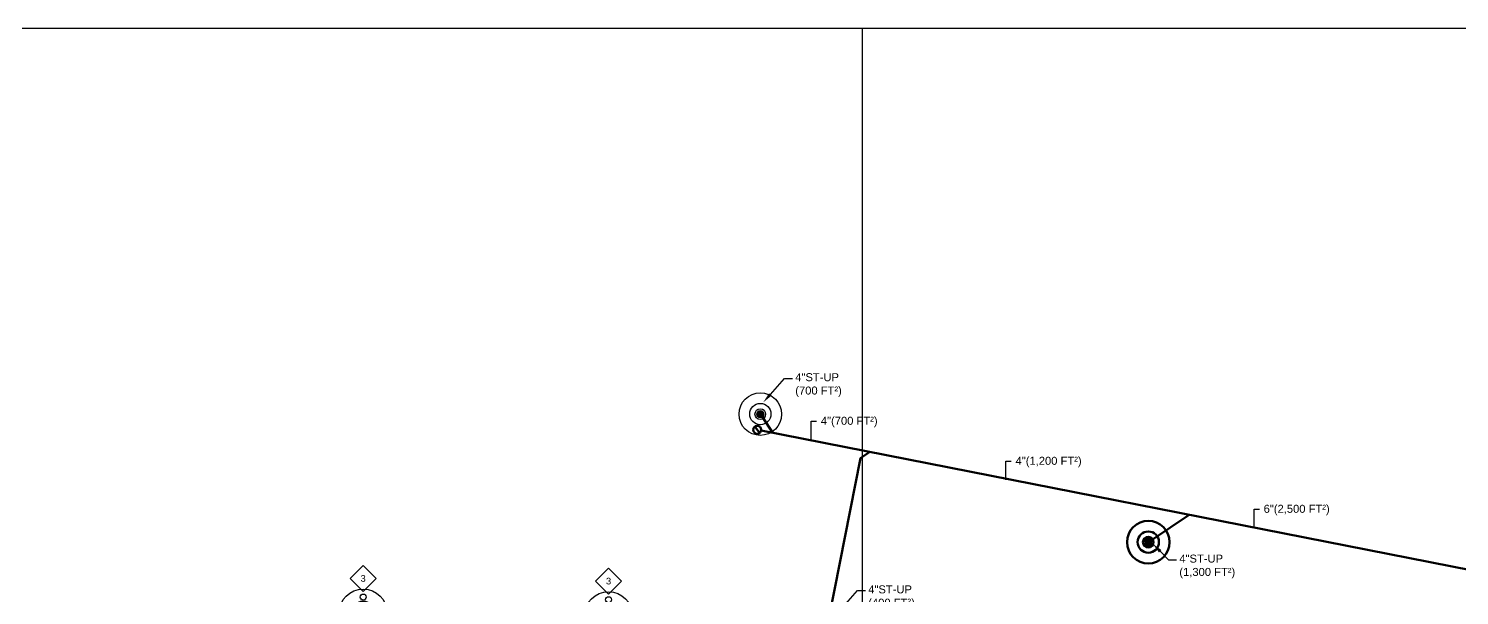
# Model space of a CAD drawing. Extents: x -29500 to 23517, y -2581 to 1886.
# Drawn here: x -3563 to -1954, y 1248 to 1886 of the extents above; entities that cross this region are included whole.
import ezdxf
from ezdxf import colors
from ezdxf.entities.mleader import LeaderData, LeaderLine
from ezdxf.enums import TextEntityAlignment as Align
from ezdxf.math import Vec2, Vec3

# ---------------------------------------------------------------- set-up
doc = ezdxf.new("R2010")
doc.units = 0
doc.header["$LTSCALE"] = 36
doc.header["$MEASUREMENT"] = 0
for name, color, linetype in [('0 @ 1 (1)', 7, 'Continuous'), ('0 @ 1 (2)', 7, 'Continuous'), ('0 @ 12', 7, 'Continuous'), ('0 @ 128', 7, 'Continuous'), ('0 @ 16', 7, 'Continuous'), ('0 @ 192', 7, 'Continuous'), ('0 @ 2', 7, 'Continuous'), ('0 @ 24', 7, 'Continuous'), ('0 @ 384', 7, 'Continuous'), ('0 @ 4', 7, 'Continuous'), ('0 @ 48', 7, 'Continuous'), ('0 @ 64', 7, 'Continuous'), ('0 @ 768', 7, 'Continuous'), ('0 @ 8', 7, 'Continuous'), ('0 @ 96', 7, 'Continuous'), ('G-ANNO-TEXT', 70, 'Continuous'), ('G-ANNO-TEXT @ 96', 70, 'Continuous'), ('P-GD-N', 3, 'Continuous'), ('P-GD-N @ 1 (1)', 3, 'Continuous'), ('P-GD-N @ 1 (2)', 3, 'Continuous'), ('P-GD-N @ 12', 3, 'Continuous'), ('P-GD-N @ 128', 3, 'Continuous'), ('P-GD-N @ 16', 3, 'Continuous'), ('P-GD-N @ 192', 3, 'Continuous'), ('P-GD-N @ 2', 3, 'Continuous'), ('P-GD-N @ 24', 3, 'Continuous'), ('P-GD-N @ 384', 3, 'Continuous'), ('P-GD-N @ 4', 3, 'Continuous'), ('P-GD-N @ 48', 3, 'Continuous'), ('P-GD-N @ 64', 3, 'Continuous'), ('P-GD-N @ 768', 3, 'Continuous'), ('P-GD-N @ 8', 3, 'Continuous'), ('P-GD-N @ 96', 3, 'Continuous')]:
    doc.layers.add(name, color=color, linetype=linetype)
for name, color, linetype, lineweight in [('P-STRM-N', 2, 'Continuous', 60), ('P-STRM-N @ 1 (1)', 2, 'Continuous', 60), ('P-STRM-N @ 1 (2)', 2, 'Continuous', 60), ('P-STRM-N @ 12', 2, 'Continuous', 60), ('P-STRM-N @ 128', 2, 'Continuous', 60), ('P-STRM-N @ 16', 2, 'Continuous', 60), ('P-STRM-N @ 192', 2, 'Continuous', 60), ('P-STRM-N @ 2', 2, 'Continuous', 60), ('P-STRM-N @ 24', 2, 'Continuous', 60), ('P-STRM-N @ 384', 2, 'Continuous', 60), ('P-STRM-N @ 4', 2, 'Continuous', 60), ('P-STRM-N @ 48', 2, 'Continuous', 60), ('P-STRM-N @ 64', 2, 'Continuous', 60), ('P-STRM-N @ 768', 2, 'Continuous', 60), ('P-STRM-N @ 8', 2, 'Continuous', 60), ('P-STRM-N @ 96', 2, 'Continuous', 60)]:
    doc.layers.add(name, color=color, linetype=linetype, lineweight=lineweight)
doc.styles.add('Arial', font='arial.ttf')
doc.dimstyles.new('Loop096', dxfattribs={"dimscale": 0, "dimtxt": 0.09375, "dimasz": 0.03125, "dimexe": 0.0625, "dimexo": 0.0625, "dimgap": 0.09375, "dimtad": 1, "dimdec": 4, "dimzin": 3, "dimdsep": 46, "dimlunit": 4, "dimtxsty": 'Arial', "dimblk": 'OBLIQUE', "dimcen": 0.09375, "dimdle": 0.0625, "dimclrd": 256, "dimclre": 256, "dimclrt": 256, "dimadec": 4, "dimazin": 0, "dimtfac": 0.8, "dimtdec": 4, "dimtix": 1, "dimtofl": 0, "dimtmove": 1, "dimatfit": 0, "dimldrblk": 'LeaderNoteBlock', "dimfxl": 1, "dimfrac": 1, "dimtolj": 1, "dimtzin": 0, "dimlwd": -1, "dimlwe": -1, "dimarcsym": 0})

# ---------------------------------------------------------------- blocks, each defined once
blk = doc.blocks.new('*U14')
at = {"linetype": 'Continuous'}
blk.add_circle((0, 0), 0.0352, dxfattribs=at)
blk.add_arc((0.0905, 0), 0.0352, 90, 270, dxfattribs=at)
blk = doc.blocks.new('*U1248')
at = {"layer": 'P-GD-N @ 1 (1)', "rotation": 270}
blk.add_blockref('*U14', (-3187, 1228.2), dxfattribs=at)
at = {"layer": 'P-GD-N @ 1 (2)', "rotation": 270}
blk.add_blockref('*U14', (-3187, 1228.2), dxfattribs=at)
at = {"layer": 'P-GD-N @ 12', "xscale": 12, "yscale": 12, "zscale": 12, "rotation": 270}
blk.add_blockref('*U14', (-3187, 1228.2), dxfattribs=at)
at = {"layer": 'P-GD-N @ 128', "xscale": 128, "yscale": 128, "zscale": 128, "rotation": 270}
blk.add_blockref('*U14', (-3187, 1228.2), dxfattribs=at)
at = {"layer": 'P-GD-N @ 16', "xscale": 16, "yscale": 16, "zscale": 16, "rotation": 270}
blk.add_blockref('*U14', (-3187, 1228.2), dxfattribs=at)
at = {"layer": 'P-GD-N @ 192', "xscale": 192, "yscale": 192, "zscale": 192, "rotation": 270}
blk.add_blockref('*U14', (-3187, 1228.2), dxfattribs=at)
at = {"layer": 'P-GD-N @ 2', "xscale": 2, "yscale": 2, "zscale": 2, "rotation": 270}
blk.add_blockref('*U14', (-3187, 1228.2), dxfattribs=at)
at = {"layer": 'P-GD-N @ 24', "xscale": 24, "yscale": 24, "zscale": 24, "rotation": 270}
blk.add_blockref('*U14', (-3187, 1228.2), dxfattribs=at)
at = {"layer": 'P-GD-N @ 384', "xscale": 384, "yscale": 384, "zscale": 384, "rotation": 270}
blk.add_blockref('*U14', (-3187, 1228.2), dxfattribs=at)
at = {"layer": 'P-GD-N @ 4', "xscale": 4, "yscale": 4, "zscale": 4, "rotation": 270}
blk.add_blockref('*U14', (-3187, 1228.2), dxfattribs=at)
at = {"layer": 'P-GD-N @ 48', "xscale": 48, "yscale": 48, "zscale": 48, "rotation": 270}
blk.add_blockref('*U14', (-3187, 1228.2), dxfattribs=at)
at = {"layer": 'P-GD-N @ 64', "xscale": 64, "yscale": 64, "zscale": 64, "rotation": 270}
blk.add_blockref('*U14', (-3187, 1228.2), dxfattribs=at)
at = {"layer": 'P-GD-N @ 768', "xscale": 768, "yscale": 768, "zscale": 768, "rotation": 270}
blk.add_blockref('*U14', (-3187, 1228.2), dxfattribs=at)
at = {"layer": 'P-GD-N @ 8', "xscale": 8, "yscale": 8, "zscale": 8, "rotation": 270}
blk.add_blockref('*U14', (-3187, 1228.2), dxfattribs=at)
at = {"layer": 'P-GD-N @ 96', "xscale": 96, "yscale": 96, "zscale": 96, "rotation": 270}
blk.add_blockref('*U14', (-3187, 1246.2), dxfattribs=at)
blk = doc.blocks.new('DIAMOND TAG')
blk.add_lwpolyline([(0, -0.153), (0.153, 0), (0, 0.153), (-0.153, 0)], close=True)
at = {"style": 'Arial'}
blk.add_attdef('XXX', text='', height=0.0781, dxfattribs=at).set_placement((0, 0), align=Align.MIDDLE)
blk = doc.blocks.new('_Oblique')
at = {"color": 0, "linetype": 'ByBlock', "lineweight": -2}
blk.add_line((-0.5, -0.5), (0.5, 0.5), dxfattribs=at)
blk = doc.blocks.new('LeaderNoteBlock')
blk.add_ellipse((0, 0), major_axis=(1, 0), ratio=0.25, start_param=5.387521, end_param=10.320443)
blk = doc.blocks.new('*U6')
blk.add_circle((0, 0), 0.0312)
blk = doc.blocks.new('*U1186')
at = {"layer": '0 @ 1 (1)'}
blk.add_blockref('*U6', (0, 0), dxfattribs=at)
at = {"layer": '0 @ 1 (2)'}
blk.add_blockref('*U6', (0, 0), dxfattribs=at)
at = {"layer": '0 @ 12', "xscale": 12, "yscale": 12, "zscale": 12}
blk.add_blockref('*U6', (0, 0), dxfattribs=at)
at = {"layer": '0 @ 128', "xscale": 128, "yscale": 128, "zscale": 128}
blk.add_blockref('*U6', (0, 0), dxfattribs=at)
at = {"layer": '0 @ 16', "xscale": 16, "yscale": 16, "zscale": 16}
blk.add_blockref('*U6', (0, 0), dxfattribs=at)
at = {"layer": '0 @ 192', "xscale": 192, "yscale": 192, "zscale": 192}
blk.add_blockref('*U6', (0, 0), dxfattribs=at)
at = {"layer": '0 @ 2', "xscale": 2, "yscale": 2, "zscale": 2}
blk.add_blockref('*U6', (0, 0), dxfattribs=at)
at = {"layer": '0 @ 24', "xscale": 24, "yscale": 24, "zscale": 24}
blk.add_blockref('*U6', (0, 0), dxfattribs=at)
at = {"layer": '0 @ 384', "xscale": 384, "yscale": 384, "zscale": 384}
blk.add_blockref('*U6', (0, 0), dxfattribs=at)
at = {"layer": '0 @ 4', "xscale": 4, "yscale": 4, "zscale": 4}
blk.add_blockref('*U6', (0, 0), dxfattribs=at)
at = {"layer": '0 @ 48', "xscale": 48, "yscale": 48, "zscale": 48}
blk.add_blockref('*U6', (0, 0), dxfattribs=at)
at = {"layer": '0 @ 64', "xscale": 64, "yscale": 64, "zscale": 64}
blk.add_blockref('*U6', (0, 0), dxfattribs=at)
at = {"layer": '0 @ 768', "xscale": 768, "yscale": 768, "zscale": 768}
blk.add_blockref('*U6', (0, 0), dxfattribs=at)
at = {"layer": '0 @ 8', "xscale": 8, "yscale": 8, "zscale": 8}
blk.add_blockref('*U6', (0, 0), dxfattribs=at)
at = {"layer": '0 @ 96', "xscale": 96, "yscale": 96, "zscale": 96}
blk.add_blockref('*U6', (0, 0), dxfattribs=at)
blk = doc.blocks.new('PipeUp')
blk.add_blockref('*U1186', (0, 0))
blk = doc.blocks.new('FLOOR CLEAN OUT')
at = {"color": 7, "linetype": 'Continuous'}
blk.add_line((0.034, -0.032), (-0.034, 0.032), dxfattribs=at)
at = {"linetype": 'Continuous'}
blk.add_circle((0, 0), 0.0469, dxfattribs=at)
blk = doc.blocks.new('*U1402')
at = {"layer": 'P-STRM-N @ 1 (1)'}
blk.add_blockref('*U6', (-2303.9, 1308), dxfattribs=at)
at = {"layer": 'P-STRM-N @ 1 (2)'}
blk.add_blockref('*U6', (-2303.9, 1308), dxfattribs=at)
at = {"layer": 'P-STRM-N @ 12', "xscale": 12, "yscale": 12, "zscale": 12}
blk.add_blockref('*U6', (-2303.9, 1308), dxfattribs=at)
at = {"layer": 'P-STRM-N @ 128', "xscale": 128, "yscale": 128, "zscale": 128}
blk.add_blockref('*U6', (-2303.9, 1308), dxfattribs=at)
at = {"layer": 'P-STRM-N @ 16', "xscale": 16, "yscale": 16, "zscale": 16}
blk.add_blockref('*U6', (-2303.9, 1308), dxfattribs=at)
at = {"layer": 'P-STRM-N @ 192', "xscale": 192, "yscale": 192, "zscale": 192}
blk.add_blockref('*U6', (-2303.9, 1308), dxfattribs=at)
at = {"layer": 'P-STRM-N @ 2', "xscale": 2, "yscale": 2, "zscale": 2}
blk.add_blockref('*U6', (-2303.9, 1308), dxfattribs=at)
at = {"layer": 'P-STRM-N @ 24', "xscale": 24, "yscale": 24, "zscale": 24}
blk.add_blockref('*U6', (-2303.9, 1308), dxfattribs=at)
at = {"layer": 'P-STRM-N @ 384', "xscale": 384, "yscale": 384, "zscale": 384}
blk.add_blockref('*U6', (-2303.9, 1308), dxfattribs=at)
at = {"layer": 'P-STRM-N @ 4', "xscale": 4, "yscale": 4, "zscale": 4}
blk.add_blockref('*U6', (-2303.9, 1308), dxfattribs=at)
at = {"layer": 'P-STRM-N @ 48', "xscale": 48, "yscale": 48, "zscale": 48}
blk.add_blockref('*U6', (-2303.9, 1308), dxfattribs=at)
at = {"layer": 'P-STRM-N @ 64', "xscale": 64, "yscale": 64, "zscale": 64}
blk.add_blockref('*U6', (-2303.9, 1308), dxfattribs=at)
at = {"layer": 'P-STRM-N @ 768', "xscale": 768, "yscale": 768, "zscale": 768}
blk.add_blockref('*U6', (-2303.9, 1308), dxfattribs=at)
at = {"layer": 'P-STRM-N @ 8', "xscale": 8, "yscale": 8, "zscale": 8}
blk.add_blockref('*U6', (-2303.9, 1308), dxfattribs=at)
at = {"layer": 'P-STRM-N @ 96', "xscale": 96, "yscale": 96, "zscale": 96}
blk.add_blockref('*U6', (-2303.9, 1308), dxfattribs=at)
blk = doc.blocks.new('*U1407')
at = {"layer": 'P-GD-N @ 1 (1)', "rotation": 270}
blk.add_blockref('*U14', (-2911, 1225.2), dxfattribs=at)
at = {"layer": 'P-GD-N @ 1 (2)', "rotation": 270}
blk.add_blockref('*U14', (-2911, 1225.2), dxfattribs=at)
at = {"layer": 'P-GD-N @ 12', "xscale": 12, "yscale": 12, "zscale": 12, "rotation": 270}
blk.add_blockref('*U14', (-2911, 1225.2), dxfattribs=at)
at = {"layer": 'P-GD-N @ 128', "xscale": 128, "yscale": 128, "zscale": 128, "rotation": 270}
blk.add_blockref('*U14', (-2911, 1225.2), dxfattribs=at)
at = {"layer": 'P-GD-N @ 16', "xscale": 16, "yscale": 16, "zscale": 16, "rotation": 270}
blk.add_blockref('*U14', (-2911, 1225.2), dxfattribs=at)
at = {"layer": 'P-GD-N @ 192', "xscale": 192, "yscale": 192, "zscale": 192, "rotation": 270}
blk.add_blockref('*U14', (-2911, 1225.2), dxfattribs=at)
at = {"layer": 'P-GD-N @ 2', "xscale": 2, "yscale": 2, "zscale": 2, "rotation": 270}
blk.add_blockref('*U14', (-2911, 1225.2), dxfattribs=at)
at = {"layer": 'P-GD-N @ 24', "xscale": 24, "yscale": 24, "zscale": 24, "rotation": 270}
blk.add_blockref('*U14', (-2911, 1225.2), dxfattribs=at)
at = {"layer": 'P-GD-N @ 384', "xscale": 384, "yscale": 384, "zscale": 384, "rotation": 270}
blk.add_blockref('*U14', (-2911, 1225.2), dxfattribs=at)
at = {"layer": 'P-GD-N @ 4', "xscale": 4, "yscale": 4, "zscale": 4, "rotation": 270}
blk.add_blockref('*U14', (-2911, 1225.2), dxfattribs=at)
at = {"layer": 'P-GD-N @ 48', "xscale": 48, "yscale": 48, "zscale": 48, "rotation": 270}
blk.add_blockref('*U14', (-2911, 1225.2), dxfattribs=at)
at = {"layer": 'P-GD-N @ 64', "xscale": 64, "yscale": 64, "zscale": 64, "rotation": 270}
blk.add_blockref('*U14', (-2911, 1225.2), dxfattribs=at)
at = {"layer": 'P-GD-N @ 768', "xscale": 768, "yscale": 768, "zscale": 768, "rotation": 270}
blk.add_blockref('*U14', (-2911, 1225.2), dxfattribs=at)
at = {"layer": 'P-GD-N @ 8', "xscale": 8, "yscale": 8, "zscale": 8, "rotation": 270}
blk.add_blockref('*U14', (-2911, 1225.2), dxfattribs=at)
at = {"layer": 'P-GD-N @ 96', "xscale": 96, "yscale": 96, "zscale": 96, "rotation": 270}
blk.add_blockref('*U14', (-2911, 1243.2), dxfattribs=at)

msp = doc.modelspace()

# ---------------------------------------------------------------- linework, layer by layer
at = {"layer": 'DEFPOINTS'}
for points in [[(-3955.5, -346.5), (-919.5, -346.5), (-919.5, 1885.5), (-3955.5, 1885.5)], [(-2625.7, -346.5), (410.3, -346.5), (410.3, 1885.5), (-2625.7, 1885.5)]]:
    msp.add_lwpolyline(points, close=True, dxfattribs=at)
at = {"layer": 'P-STRM-N'}
for p, q in [((-2737.9, 1448.5), (-2726.1, 1430.9)), ((-2739.4, 1433.5), (-1372.2, 1164.4)), ((-2662.5, 1225.8), (-2627.8, 1402.4)), ((-2627.8, 1402.4), (-2617.2, 1409.5)), ((-2300.4, 1310.4), (-2258.1, 1338.8))]:
    msp.add_line(p, q, dxfattribs=at)

# ---------------------------------------------------------------- block references
at = {"layer": 'G-ANNO-TEXT @ 96', "xscale": 96, "yscale": 96, "zscale": 96}
for p in [(-3187, 1267.2), (-2911, 1264.2)]:
    msp.add_blockref('DIAMOND TAG', p, dxfattribs=at).add_auto_attribs({'XXX': '3'})
at = {"layer": 'P-GD-N'}
for name in ['*U1248', '*U1407']:
    msp.add_blockref(name, (0, 0), dxfattribs=at)
at = {"layer": 'P-STRM-N'}
for name, p in [('PipeUp', (-2740.3, 1452)), ('*U1402', (0, 0))]:
    msp.add_blockref(name, p, dxfattribs=at)
at = {"layer": 'P-STRM-N @ 96', "xscale": 96, "yscale": 96, "zscale": 96, "rotation": 348.8636905688178}
msp.add_blockref('FLOOR CLEAN OUT', (-2743.8, 1434.4), dxfattribs=at)

# ---------------------------------------------------------------- texts
at = {"layer": 'G-ANNO-TEXT', "char_height": 9, "attachment_point": 1, "style": 'Arial'}
for s, insert in [('4"(700 FT²)', (-2672.2, 1449)), ('4"(1,200 FT²)', (-2453.2, 1404)), ('6"(2,500 FT²)', (-2174.2, 1350))]:
    msp.add_mtext_dynamic_manual_height_columns(s, width=139.2, gutter_width=45, heights=[0], dxfattribs=dict(at, insert=insert))

# ---------------------------------------------------------------- leaders
at = {"layer": 'G-ANNO-TEXT'}
for points in [[(-2683, 1423.2), (-2683, 1444.2), (-2677, 1444.2)], [(-2464, 1378.2), (-2464, 1399.2), (-2458, 1399.2)], [(-2185, 1324.2), (-2185, 1345.2), (-2179, 1345.2)]]:
    msp.add_leader(points, dimstyle='Loop096', override={"dimscale": 0}, dxfattribs=at)
ml = msp.add_multileader_mtext('Standard', dxfattribs=at)
ml.set_content('4"ST-UP\\P(700 FT²)', color=256, style='Arial')
ml.set_leader_properties(color=256, linetype='ByLayer', lineweight=-1)
ml.build(insert=Vec2(0, 0))
ml.multileader.update_dxf_attribs({"has_dogleg": 0, "dogleg_length": 0.125, "arrow_head_size": 12, "scale": 96})
ctx = ml.context
ctx.base_point, ctx.scale, ctx.char_height, ctx.arrow_head_size, ctx.landing_gap_size, ctx.plane_origin = Vec3(-2704, 1492.2), 96, 9, 12, 3, Vec3(-2737, 1465.2)
notes = []
notes.append((ctx, [(0, (1, 1, 0), (-2716, 1492.2), (1, 0), 12, [(0, [(-2737, 1465.2), (-2713, 1492.2)], 0, [])])]))
ctx.mtext.insert, ctx.mtext.flow_direction = Vec3(-2701, 1498), 5
ml = msp.add_multileader_mtext('Standard', dxfattribs=at)
ml.set_content('4"ST-UP\\P(1,300 FT²)', color=256, style='Arial')
ml.set_leader_properties(color=256, linetype='ByLayer', lineweight=-1)
ml.build(insert=Vec2(0, 0))
ml.multileader.update_dxf_attribs({"has_dogleg": 0, "dogleg_length": 0.125, "arrow_head_size": 12, "scale": 96})
ctx = ml.context
ctx.base_point, ctx.scale, ctx.char_height, ctx.arrow_head_size, ctx.landing_gap_size, ctx.plane_origin = Vec3(-2272, 1288.2), 96, 9, 12, 3, Vec3(-2305, 1261.2)
notes.append((ctx, [(0, (1, 1, 0), (-2284, 1288.2), (1, 0), 12, [(0, [(-2299, 1306.2), (-2281, 1288.2)], 0, [])])]))
ctx.mtext.insert, ctx.mtext.flow_direction = Vec3(-2269, 1294), 5
ml = msp.add_multileader_mtext('Standard', dxfattribs=at)
ml.set_content('4"ST-UP\\P(400 FT²)', color=256, style='Arial')
ml.set_leader_properties(color=256, linetype='ByLayer', lineweight=-1)
ml.build(insert=Vec2(0, 0))
ml.multileader.update_dxf_attribs({"has_dogleg": 0, "dogleg_length": 0.125, "arrow_head_size": 12, "scale": 96})
ctx = ml.context
ctx.base_point, ctx.scale, ctx.char_height, ctx.arrow_head_size, ctx.landing_gap_size, ctx.plane_origin = Vec3(-2621.9, 1253.6), 96, 9, 12, 3, Vec3(-2654.9, 1226.6)
notes.append((ctx, [(0, (1, 1, 0), (-2633.9, 1253.6), (1, 0), 12, [(0, [(-2654.9, 1226.6), (-2630.9, 1253.6)], 0, [])])]))
ctx.mtext.insert, ctx.mtext.flow_direction = Vec3(-2618.9, 1259.4), 5
for ctx, leaders in notes:
    for number, flags, end, landing, length, lines in leaders:
        leader = LeaderData()
        leader.index, (leader.has_last_leader_line, leader.has_dogleg_vector, leader.attachment_direction) = number, flags
        leader.last_leader_point, leader.dogleg_vector, leader.dogleg_length = Vec3(end), Vec3(landing), length
        for number, points, colour, breaks in lines:
            line = LeaderLine()
            line.index, line.vertices, line.color, line.breaks = number, Vec3.list(points), colors.encode_raw_color(colour), breaks
            leader.lines.append(line)
        ctx.leaders.append(leader)

doc.saveas('drawing.dxf')
